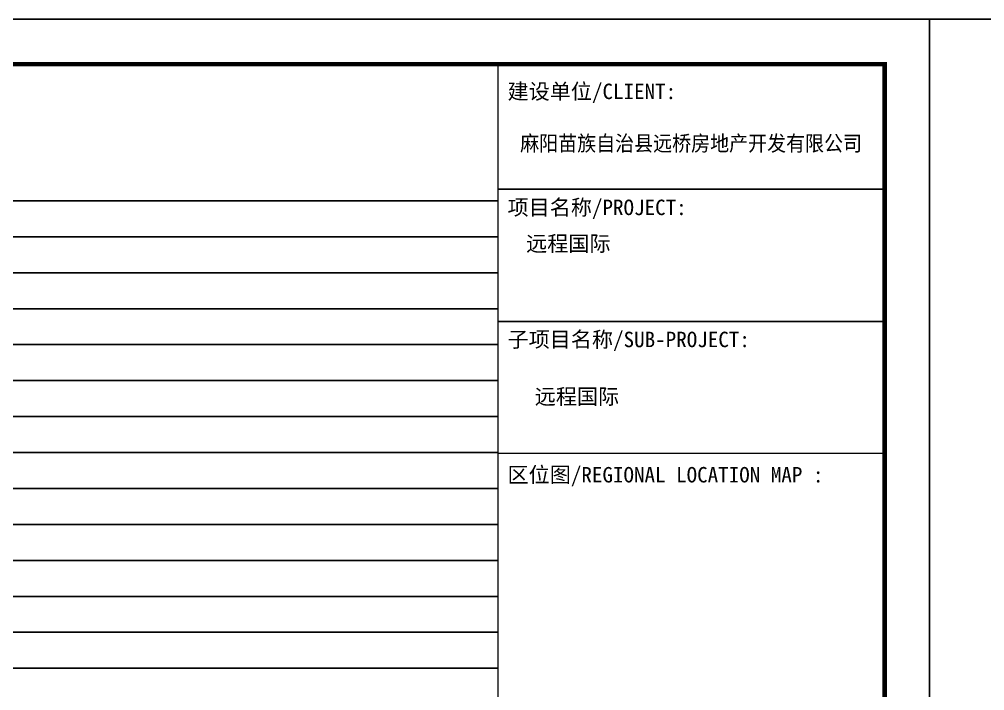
# Model space of a CAD drawing. Extents: x -737978 to 768813, y -372247 to 1140308.
# Drawn here: x -372702 to -351233, y 558 to 15497 of the extents above; entities that cross this region are included whole.
import ezdxf

# ---------------------------------------------------------------- set-up
doc = ezdxf.new("R2010")
doc.units = 0
doc.header["$LTSCALE"] = 10
doc.header["$MEASUREMENT"] = 0
doc.layers.get('0').update_dxf_attribs({"linetype": 'CONTINUOUS'})
doc.layers.add('A-ANNO-TABS', color=7, linetype='CONTINUOUS')
doc.layers.add('PUB_TITLE', color=4, linetype='CONTINUOUS')
doc.styles.add('-宋体', font='', dxfattribs={"width": 0.8})
doc.styles.get('-宋体').set_extended_font_data('SimSun')

# ---------------------------------------------------------------- blocks, each defined once
blk = doc.blocks.new('TQ1')
at = {"layer": 'PUB_TITLE'}
for p, q in [((-49855, -380355), (-43855, -380355)), ((-49855, -382405), (-43855, -382405))]:
    blk.add_line(p, q, dxfattribs=at)
at = {"layer": 'PUB_TITLE', "const_width": 20}
for points in [[(-49855, -378414), (-49855, -418455)], [(-49855, -384455), (-43855, -384455)]]:
    blk.add_lwpolyline(points, dxfattribs=at)
at = {"layer": 'PUB_TITLE', "style": '-宋体'}
for s, p in [('建设单位/CLIENT:', (-49705, -378955)), ('项目名称/PROJECT:', (-49705, -380755)), ('远程国际', (-49417, -381317)), ('子项目名称/SUB-PROJECT:', (-49705, -382805)), ('远程国际', (-49283, -383691)), ('区位图/REGIONAL LOCATION MAP :', (-49705, -384905))]:
    blk.add_text(s, height=240, dxfattribs=at).set_placement(p)
at = {"layer": 'PUB_TITLE', "style": '-宋体', "width": 0.9}
blk.add_text('麻阳苗族自治县远桥房地产开发有限公司', height=240, dxfattribs=at).set_placement((-49509, -379761))

msp = doc.modelspace()

# ---------------------------------------------------------------- linework, layer by layer
at = {"layer": 'A-ANNO-TABS', "color": 8}
for points in [[(-434057.6, 11458), (-362058.7, 11458)], [(-434057.6, 10658), (-362058.7, 10658)], [(-434057.6, 9858), (-362058.7, 9858)], [(-434057.6, 9058), (-362058.7, 9058)], [(-434057.6, 8258), (-362058.7, 8258)], [(-434057.6, 7458), (-362058.7, 7458)], [(-434057.6, 6658), (-362058.7, 6658)], [(-434057.6, 5858), (-362058.7, 5858)], [(-434057.6, 5058), (-362058.7, 5058)], [(-434057.6, 4258), (-362058.7, 4258)], [(-434057.6, 3458), (-362058.7, 3458)], [(-434057.6, 2658), (-362058.7, 2658)], [(-434057.6, 1858), (-362058.7, 1858)], [(-434057.6, 1058), (-362058.7, 1058)]]:
    msp.add_lwpolyline(points, dxfattribs=at)
at = {"layer": 'PUB_TITLE'}
for points in [[(-436557.6, -43902.5), (-352457.6, -43902.5), (-352457.6, 15497.5), (-436557.6, 15497.5)], [(-352457.6, -43902.5), (-268357.6, -43902.5), (-268357.6, 15497.5), (-352457.6, 15497.5)]]:
    msp.add_lwpolyline(points, close=True, dxfattribs=at)
at = {"layer": 'PUB_TITLE', "const_width": 100}
msp.add_lwpolyline([(-434057.6, -42902.5), (-353457.6, -42902.5), (-353457.6, 14497.5), (-434057.6, 14497.5)], close=True, dxfattribs=at)
msp.add_lwpolyline([(-434057.6, -42902.5), (-353457.6, -42902.5), (-353457.6, 14497.5), (-434057.6, 14497.5)], close=True, dxfattribs=at)
msp.add_lwpolyline([(-434057.6, -42902.5), (-353457.6, -42902.5), (-353457.6, 14497.5), (-434057.6, 14497.5)], close=True, dxfattribs=at)

# ---------------------------------------------------------------- block references
at = {"xscale": 1.433507481003284, "yscale": 1.433507481003284, "zscale": 1.433507481003284}
msp.add_blockref('TQ1', (-290591.5, 556956.1), dxfattribs=at)

doc.saveas('drawing.dxf')
